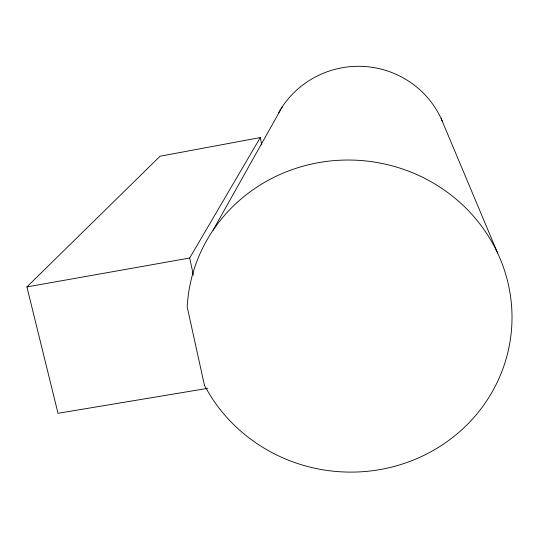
<?xml version="1.0" encoding="UTF-8"?>
<svg xmlns="http://www.w3.org/2000/svg" width="538" height="538" viewBox="0 0 538 538"><rect width="100%" height="100%" fill="white"/><g stroke="black" fill="none" stroke-linecap="round" stroke-linejoin="round"><path stroke-width="0.81" d="M213.068 230.237L282.47 106.49M193.404 275.16L189.672 258.025L260.291 137.56L160.068 156.222L26.9 286.922L58.017 413.298L207.776 388.322M26.9 286.922L189.672 258.025M441.14 118.528L497.657 253.109M260.291 137.56L261.75 144.796M278.61 112.745A91.171 90.007 -3.1 0 1 363.392 66.423A91.171 90.007 -3.1 0 1 442.465 121.514M204.413 385.174L187.211 307.01A162.57 155.973 5.8 0 1 412.962 172.927A162.57 155.973 5.8 0 1 468.147 423.648A162.57 155.973 5.8 0 1 204.413 385.174"/></g></svg>
